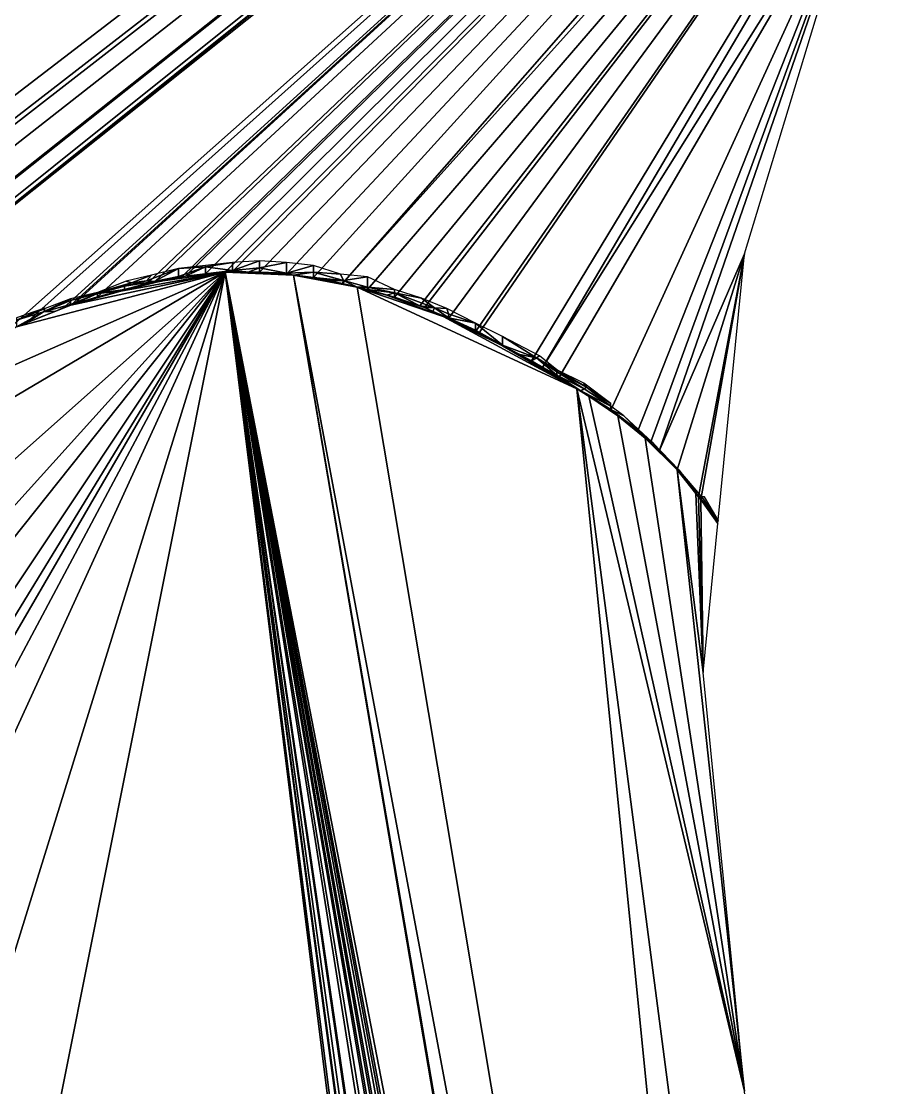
# Model space of a CAD drawing. Extents: x -95 to 96, y -87 to 93.
# Drawn here: x -81.7 to -56.79, y -11.99 to 18.81 of the extents above; entities that cross this region are included whole.
import ezdxf

# ---------------------------------------------------------------- set-up
doc = ezdxf.new("R2010")
doc.units = 0

msp = doc.modelspace()

# ---------------------------------------------------------------- linework, layer by layer
for points in [[(6.974, 84.849, 108), (-91.722, 5.863, 108), (-91.779, 5.637, 108)], [(6.974, 84.849, 108), (-91.779, 5.637, 108), (-34.445, 51.551, 108)], [(6.974, 84.849, 108), (-91.47, 6.66, 108), (-91.722, 5.863, 108)], [(6.974, 84.849, 108), (-91.464, 6.681, 108), (-91.47, 6.66, 108)], [(6.974, 84.849, 108), (-91.452, 6.732, 108), (-91.464, 6.681, 108)], [(6.974, 84.849, 108), (-91.184, 7.95, 108), (-91.452, 6.732, 108)], [(6.974, 84.849, 108), (-91.002, 8.769, 108), (-91.184, 7.95, 108)], [(6.974, 84.849, 108), (-90.965, 8.994, 108), (-91.002, 8.769, 108)], [(6.974, 84.849, 108), (-90.847, 9.812, 108), (-90.965, 8.994, 108)], [(6.974, 84.849, 108), (-89.39, 14.265, 108), (-90.847, 9.812, 108)], [(6.974, 84.849, 108), (-83.128, 18.932, 108), (-89.39, 14.265, 108)], [(-91.779, 5.637, 108), (-43.841, 43.841, 108), (-34.445, 51.551, 108)], [(-91.779, 5.637, 108), (-82.138, 9.862, 108), (-43.841, 43.841, 108)], [(-82.138, 9.862, 108), (-81.558, 10.102, 108), (-43.841, 43.841, 108)], [(-81.558, 10.102, 108), (-80.492, 10.528, 108), (-43.841, 43.841, 108)], [(-80.492, 10.528, 108), (-80.267, 10.611, 108), (-43.841, 43.841, 108)], [(-80.267, 10.611, 108), (-80.18, 10.64, 108), (-43.841, 43.841, 108)], [(-80.18, 10.64, 108), (-79.503, 10.847, 108), (-43.841, 43.841, 108)], [(-79.503, 10.847, 108), (-78.083, 11.217, 108), (-43.841, 43.841, 108)], [(-78.083, 11.217, 108), (-77.885, 11.259, 108), (-43.841, 43.841, 108)], [(-77.885, 11.259, 108), (-77.067, 11.426, 108), (-43.841, 43.841, 108)], [(-77.067, 11.426, 108), (-76.954, 11.445, 108), (-43.841, 43.841, 108)], [(-76.954, 11.445, 108), (-76.381, 11.519, 108), (-43.841, 43.841, 108)], [(-76.381, 11.519, 108), (-75.809, 11.568, 108), (-43.841, 43.841, 108)], [(-75.809, 11.568, 108), (-75.601, 11.58, 108), (-43.841, 43.841, 108)], [(-75.601, 11.58, 108), (-74.82, 11.561, 108), (-43.841, 43.841, 108)], [(-74.82, 11.561, 108), (-74.04, 11.508, 108), (-43.841, 43.841, 108)], [(-74.04, 11.508, 108), (-73.259, 11.411, 108), (-43.841, 43.841, 108)], [(-73.259, 11.411, 108), (-72.427, 11.24, 108), (-43.841, 43.841, 108)], [(-72.427, 11.24, 108), (-51.551, 34.445, 108), (-43.841, 43.841, 108)], [(-72.427, 11.24, 108), (-71.698, 11.058, 108), (-51.551, 34.445, 108)], [(-71.698, 11.058, 108), (-70.918, 10.839, 108), (-51.551, 34.445, 108)], [(-70.918, 10.839, 108), (-70.189, 10.591, 108), (-51.551, 34.445, 108)], [(-70.189, 10.591, 108), (-70.056, 10.542, 108), (-51.551, 34.445, 108)], [(-70.056, 10.542, 108), (-69.357, 10.223, 108), (-51.551, 34.445, 108)], [(-69.357, 10.223, 108), (-68.569, 9.858, 108), (-51.551, 34.445, 108)], [(-68.569, 9.858, 108), (-68.472, 9.809, 108), (-51.551, 34.445, 108)], [(-68.472, 9.809, 108), (-66.966, 9, 108), (-51.551, 34.445, 108)], [(-66.966, 9, 108), (-66.646, 8.812, 108), (-51.551, 34.445, 108)], [(-66.646, 8.812, 108), (-57.281, 23.726, 108), (-51.551, 34.445, 108)], [(-66.646, 8.812, 108), (-66.167, 8.526, 108), (-57.281, 23.726, 108)], [(-66.167, 8.526, 108), (-64.674, 7.581, 108), (-57.281, 23.726, 108)], [(-64.674, 7.581, 108), (-63.894, 6.976, 108), (-57.281, 23.726, 108)], [(-63.894, 6.976, 108), (-63.526, 6.631, 108), (-57.281, 23.726, 108)], [(-63.526, 6.631, 108), (-63.275, 6.392, 108), (-57.281, 23.726, 108)], [(-63.275, 6.392, 108), (-60.809, 12.096, 108), (-57.281, 23.726, 108)], [(-63.275, 6.392, 108), (-62.758, 5.85, 108), (-60.809, 12.096, 108)], [(-62.758, 5.85, 108), (-62.136, 5.078, 108), (-60.809, 12.096, 108)], [(-62.136, 5.078, 108), (-62.073, 4.994, 108), (-60.809, 12.096, 108)], [(-62.073, 4.994, 108), (-61.576, 4.303, 108), (-60.809, 12.096, 108)], [(-77.162, 11.665, 105.451), (-76.381, 11.717, 106.231), (-76.381, 11.757, 105.451)], [(-77.162, 11.441, 107.792), (-76.381, 11.717, 106.231), (-77.162, 11.665, 105.451)], [(-76.381, 11.717, 106.231), (-77.162, 11.441, 107.792), (-76.954, 11.445, 108)], [(-76.381, 11.717, 106.231), (-76.954, 11.445, 108), (-76.381, 11.519, 108)], [(-76.381, 11.717, 106.231), (-75.601, 11.842, 105.451), (-76.381, 11.757, 105.451)], [(-76.381, 11.717, 106.231), (-75.601, 11.609, 107.792), (-75.601, 11.842, 105.451)], [(-75.601, 11.609, 107.792), (-76.381, 11.717, 106.231), (-76.381, 11.519, 108)], [(-75.601, 11.609, 107.792), (-74.82, 11.889, 105.451), (-75.601, 11.842, 105.451)], [(-75.601, 11.609, 107.792), (-74.82, 11.693, 107.011), (-74.82, 11.889, 105.451)], [(-74.82, 11.693, 107.011), (-74.04, 11.842, 105.451), (-74.82, 11.889, 105.451)], [(-74.82, 11.693, 107.011), (-74.04, 11.531, 107.792), (-74.04, 11.842, 105.451)], [(-74.04, 11.531, 107.792), (-73.259, 11.755, 105.451), (-74.04, 11.842, 105.451)], [(-74.04, 11.531, 107.792), (-73.259, 11.564, 107.011), (-73.259, 11.755, 105.451)], [(-73.259, 11.564, 107.011), (-72.479, 11.51, 106.231), (-73.259, 11.755, 105.451)], [(-75.809, 11.568, 108), (-90.621, -1.59, 108), (-91.032, -5.284, 108)], [(-75.809, 11.568, 108), (-91.032, -5.284, 108), (-90.92, -7.418, 108)], [(-75.809, 11.568, 108), (-90.92, -7.418, 108), (-90.207, -10.021, 108)], [(-75.809, 11.568, 108), (-88.479, 4.081, 108), (-90.621, -1.59, 108)], [(-75.809, 11.568, 108), (-90.207, -10.021, 108), (-89.732, -11.183, 108)], [(-75.809, 11.568, 108), (-89.732, -11.183, 108), (-89.434, -11.893, 108)], [(-75.809, 11.568, 108), (-89.434, -11.893, 108), (-88.893, -12.968, 108)], [(-75.809, 11.568, 108), (-88.893, -12.968, 108), (-87.843, -14.728, 108)], [(-75.809, 11.568, 108), (-86.129, 7.031, 108), (-88.479, 4.081, 108)], [(-75.809, 11.568, 108), (-87.843, -14.728, 108), (-84.977, -18.007, 108)], [(-75.809, 11.568, 108), (-81.845, 9.982, 108), (-86.129, 7.031, 108)], [(-75.809, 11.568, 108), (-84.977, -18.007, 108), (-82.065, -19.789, 108)], [(-75.809, 11.568, 108), (-82.065, -19.789, 108), (-71.698, -21.538, 108)], [(-75.809, 11.568, 108), (-80.267, 10.611, 108), (-81.845, 9.982, 108)], [(-75.809, 11.568, 108), (-78.827, 11.012, 108), (-80.267, 10.611, 108)], [(-75.809, 11.568, 108), (-77.677, 11.299, 108), (-78.827, 11.012, 108)], [(-77.942, 11.479, 105.451), (-78.673, 11.3, 105.451), (-78.517, 11.254, 106.231)], [(-77.942, 11.479, 105.451), (-78.517, 11.254, 106.231), (-78.082, 11.314, 107.011)], [(-78.082, 11.314, 107.011), (-77.162, 11.665, 105.451), (-77.942, 11.479, 105.451)], [(-77.865, 11.296, 107.792), (-77.162, 11.665, 105.451), (-78.082, 11.314, 107.011)], [(-77.885, 11.259, 108), (-77.677, 11.299, 108), (-77.067, 11.426, 108)], [(-77.865, 11.296, 107.792), (-77.162, 11.441, 107.792), (-77.162, 11.665, 105.451)], [(-77.067, 11.426, 108), (-77.162, 11.441, 107.792), (-77.865, 11.296, 107.792)], [(-77.067, 11.426, 108), (-77.865, 11.296, 107.792), (-77.677, 11.299, 108)], [(-75.809, 11.568, 108), (-76.954, 11.445, 108), (-77.677, 11.299, 108)], [(-76.954, 11.445, 108), (-77.067, 11.426, 108), (-77.677, 11.299, 108)], [(-76.954, 11.445, 108), (-77.162, 11.441, 107.792), (-77.067, 11.426, 108)], [(-75.809, 11.568, 108), (-76.381, 11.519, 108), (-76.954, 11.445, 108)], [(-75.601, 11.609, 107.792), (-76.381, 11.519, 108), (-75.809, 11.568, 108)], [(-75.601, 11.609, 107.792), (-75.809, 11.568, 108), (-75.601, 11.58, 108)], [(-75.15, 11.566, 108), (-75.601, 11.58, 108), (-75.809, 11.568, 108)], [(-73.84, 11.477, 108), (-75.15, 11.566, 108), (-75.809, 11.568, 108)], [(-59.483, -72.852, 108), (-73.84, 11.477, 108), (-75.809, 11.568, 108)], [(-60.146, -71.39, 108), (-59.483, -72.852, 108), (-75.809, 11.568, 108)], [(-60.499, -70.636, 108), (-60.146, -71.39, 108), (-75.809, 11.568, 108)], [(-60.948, -69.754, 108), (-60.499, -70.636, 108), (-75.809, 11.568, 108)], [(-61.507, -68.666, 108), (-60.948, -69.754, 108), (-75.809, 11.568, 108)], [(-61.775, -68.197, 108), (-61.507, -68.666, 108), (-75.809, 11.568, 108)], [(-62.233, -67.439, 108), (-61.775, -68.197, 108), (-75.809, 11.568, 108)], [(-62.486, -67.033, 108), (-62.233, -67.439, 108), (-75.809, 11.568, 108)], [(-63.192, -65.976, 108), (-62.486, -67.033, 108), (-75.809, 11.568, 108)], [(-63.605, -65.39, 108), (-63.192, -65.976, 108), (-75.809, 11.568, 108)], [(-64.771, -63.925, 108), (-63.605, -65.39, 108), (-75.809, 11.568, 108)], [(-64.883, -63.787, 108), (-64.771, -63.925, 108), (-75.809, 11.568, 108)], [(-65.445, -63.177, 108), (-64.883, -63.787, 108), (-75.809, 11.568, 108)], [(-65.807, -62.811, 108), (-65.445, -63.177, 108), (-75.809, 11.568, 108)], [(-65.889, -62.731, 108), (-65.807, -62.811, 108), (-75.809, 11.568, 108)], [(-66.463, -62.209, 108), (-65.889, -62.731, 108), (-75.809, 11.568, 108)], [(-66.463, -62.209, 108), (-75.809, 11.568, 108), (-71.698, -21.538, 108)], [(-75.15, 11.566, 108), (-74.82, 11.693, 107.011), (-75.601, 11.609, 107.792)], [(-75.15, 11.566, 108), (-75.601, 11.609, 107.792), (-75.601, 11.58, 108)], [(-75.601, 11.58, 108), (-75.15, 11.566, 108), (-74.82, 11.561, 108)], [(-74.82, 11.693, 107.011), (-75.15, 11.566, 108), (-74.82, 11.561, 108)], [(-73.84, 11.477, 108), (-74.82, 11.561, 108), (-75.15, 11.566, 108)], [(-74.04, 11.531, 107.792), (-74.82, 11.693, 107.011), (-74.82, 11.561, 108)], [(-74.82, 11.561, 108), (-74.144, 11.511, 108), (-74.04, 11.508, 108)], [(-73.84, 11.477, 108), (-74.144, 11.511, 108), (-74.82, 11.561, 108)], [(-74.04, 11.531, 107.792), (-74.82, 11.561, 108), (-74.144, 11.511, 108)], [(-74.04, 11.531, 107.792), (-74.144, 11.511, 108), (-74.04, 11.508, 108)], [(-73.84, 11.477, 108), (-74.04, 11.508, 108), (-74.144, 11.511, 108)], [(-73.259, 11.564, 107.011), (-74.04, 11.531, 107.792), (-73.84, 11.477, 108)], [(-74.04, 11.508, 108), (-73.84, 11.477, 108), (-74.04, 11.531, 107.792)], [(-74.04, 11.508, 108), (-73.84, 11.477, 108), (-73.259, 11.411, 108)], [(-73.259, 11.564, 107.011), (-73.84, 11.477, 108), (-73.259, 11.411, 108)], [(-71.997, 11.126, 108), (-73.259, 11.411, 108), (-73.84, 11.477, 108)], [(-57.037, -78.093, 108), (-71.997, 11.126, 108), (-73.84, 11.477, 108)], [(-59.328, -73.186, 108), (-57.037, -78.093, 108), (-73.84, 11.477, 108)], [(-59.483, -72.852, 108), (-59.328, -73.186, 108), (-73.84, 11.477, 108)], [(-73.259, 11.564, 107.011), (-72.392, 11.326, 107.344), (-72.479, 11.51, 106.231)], [(-72.392, 11.326, 107.344), (-73.259, 11.564, 107.011), (-73.259, 11.411, 108)], [(-73.259, 11.411, 108), (-72.844, 11.322, 108), (-72.427, 11.24, 108)], [(-71.997, 11.126, 108), (-72.844, 11.322, 108), (-73.259, 11.411, 108)], [(-72.392, 11.326, 107.344), (-73.259, 11.411, 108), (-72.844, 11.322, 108)], [(-72.479, 11.51, 106.231), (-72.392, 11.326, 107.344), (-71.698, 11.433, 105.451)], [(-72.392, 11.326, 107.344), (-71.698, 11.133, 107.402), (-71.698, 11.433, 105.451)], [(-71.698, 11.133, 107.402), (-70.918, 11.064, 106.231), (-71.698, 11.433, 105.451)], [(-79.503, 10.974, 106.231), (-78.517, 11.254, 106.231), (-78.673, 11.3, 105.451)], [(-79.503, 10.95, 107.011), (-78.517, 11.254, 106.231), (-79.503, 10.974, 106.231)], [(-79.503, 10.95, 107.011), (-78.723, 11.163, 107.011), (-78.517, 11.254, 106.231)], [(-79.503, 10.847, 108), (-78.827, 11.012, 108), (-78.083, 11.217, 108)], [(-79.503, 10.95, 107.011), (-78.723, 11.059, 107.792), (-78.723, 11.163, 107.011)], [(-77.677, 11.299, 108), (-78.083, 11.217, 108), (-78.827, 11.012, 108)], [(-78.083, 11.217, 108), (-78.723, 11.059, 107.792), (-78.827, 11.012, 108)], [(-78.723, 11.163, 107.011), (-78.082, 11.314, 107.011), (-78.517, 11.254, 106.231)], [(-78.723, 11.163, 107.011), (-77.865, 11.296, 107.792), (-78.082, 11.314, 107.011)], [(-78.723, 11.163, 107.011), (-78.723, 11.059, 107.792), (-77.865, 11.296, 107.792)], [(-78.083, 11.217, 108), (-77.865, 11.296, 107.792), (-78.723, 11.059, 107.792)], [(-77.677, 11.299, 108), (-77.885, 11.259, 108), (-78.083, 11.217, 108)], [(-77.865, 11.296, 107.792), (-78.083, 11.217, 108), (-77.885, 11.259, 108)], [(-77.677, 11.299, 108), (-77.865, 11.296, 107.792), (-77.885, 11.259, 108)], [(-72.392, 11.326, 107.344), (-72.844, 11.322, 108), (-72.427, 11.24, 108)], [(-71.997, 11.126, 108), (-72.427, 11.24, 108), (-72.844, 11.322, 108)], [(-71.997, 11.126, 108), (-72.392, 11.326, 107.344), (-72.427, 11.24, 108)], [(-72.427, 11.24, 108), (-71.997, 11.126, 108), (-71.698, 11.058, 108)], [(-71.997, 11.126, 108), (-71.698, 11.133, 107.402), (-72.392, 11.326, 107.344)], [(-71.698, 11.133, 107.402), (-71.997, 11.126, 108), (-71.698, 11.058, 108)], [(-71.138, 10.9, 108), (-71.698, 11.058, 108), (-71.997, 11.126, 108)], [(-69.511, 10.284, 108), (-71.138, 10.9, 108), (-71.997, 11.126, 108)], [(-65.657, 8.193, 108), (-69.511, 10.284, 108), (-71.997, 11.126, 108)], [(-57.037, -78.093, 108), (-65.657, 8.193, 108), (-71.997, 11.126, 108)], [(-71.698, 11.133, 107.402), (-70.918, 10.962, 107.011), (-70.918, 11.064, 106.231)], [(-70.918, 10.962, 107.011), (-71.698, 11.133, 107.402), (-71.698, 11.058, 108)], [(-80.284, 10.79, 106.231), (-81.016, 10.512, 106.231), (-81.064, 10.417, 107.011)], [(-80.284, 10.79, 106.231), (-81.064, 10.417, 107.011), (-80.284, 10.745, 107.011)], [(-80.284, 10.745, 107.011), (-79.503, 10.974, 106.231), (-80.284, 10.79, 106.231)], [(-80.284, 10.745, 107.011), (-79.503, 10.95, 107.011), (-79.503, 10.974, 106.231)], [(-80.284, 10.63, 107.792), (-79.503, 10.95, 107.011), (-80.284, 10.745, 107.011)], [(-79.503, 10.95, 107.011), (-80.284, 10.63, 107.792), (-80.18, 10.64, 108)], [(-78.827, 11.012, 108), (-80.18, 10.64, 108), (-80.267, 10.611, 108)], [(-78.827, 11.012, 108), (-79.503, 10.847, 108), (-80.18, 10.64, 108)], [(-79.503, 10.95, 107.011), (-80.18, 10.64, 108), (-79.503, 10.847, 108)], [(-78.827, 11.012, 108), (-78.723, 11.059, 107.792), (-79.503, 10.95, 107.011)], [(-78.827, 11.012, 108), (-79.503, 10.95, 107.011), (-79.503, 10.847, 108)], [(-71.698, 11.058, 108), (-71.138, 10.9, 108), (-70.918, 10.839, 108)], [(-70.918, 10.962, 107.011), (-71.698, 11.058, 108), (-71.138, 10.9, 108)], [(-70.918, 10.962, 107.011), (-71.138, 10.9, 108), (-70.918, 10.839, 108)], [(-70.056, 10.542, 108), (-70.918, 10.839, 108), (-71.138, 10.9, 108)], [(-69.511, 10.284, 108), (-70.056, 10.542, 108), (-71.138, 10.9, 108)], [(-70.918, 10.962, 107.011), (-70.137, 10.811, 106.231), (-70.918, 11.064, 106.231)], [(-70.918, 10.962, 107.011), (-69.764, 10.533, 107.011), (-70.137, 10.811, 106.231)], [(-69.764, 10.533, 107.011), (-70.918, 10.962, 107.011), (-70.189, 10.591, 108)], [(-70.918, 10.839, 108), (-70.189, 10.591, 108), (-70.918, 10.962, 107.011)], [(-70.056, 10.542, 108), (-70.189, 10.591, 108), (-70.918, 10.839, 108)], [(-69.764, 10.533, 107.011), (-69.405, 10.51, 106.231), (-70.137, 10.811, 106.231)], [(-80.267, 10.611, 108), (-80.7, 10.441, 108), (-81.845, 9.982, 108)], [(-81.845, 10.177, 106.231), (-81.036, 10.521, 105.451), (-81.845, 10.24, 105.451)], [(-81.845, 10.177, 106.231), (-81.016, 10.512, 106.231), (-81.036, 10.521, 105.451)], [(-81.845, 10.177, 106.231), (-81.064, 10.417, 107.011), (-81.016, 10.512, 106.231)], [(-81.558, 10.102, 108), (-80.7, 10.441, 108), (-80.492, 10.528, 108)], [(-80.284, 10.745, 107.011), (-81.064, 10.417, 107.011), (-80.284, 10.63, 107.792)], [(-80.7, 10.441, 108), (-80.284, 10.63, 107.792), (-81.064, 10.417, 107.011)], [(-80.492, 10.528, 108), (-80.284, 10.63, 107.792), (-80.7, 10.441, 108)], [(-80.267, 10.611, 108), (-80.492, 10.528, 108), (-80.7, 10.441, 108)], [(-80.284, 10.63, 107.792), (-80.492, 10.528, 108), (-80.267, 10.611, 108)], [(-80.267, 10.611, 108), (-80.18, 10.64, 108), (-80.284, 10.63, 107.792)], [(-69.764, 10.533, 107.011), (-70.189, 10.591, 108), (-70.056, 10.542, 108)], [(-70.056, 10.542, 108), (-69.812, 10.429, 108), (-69.357, 10.223, 108)], [(-69.511, 10.284, 108), (-69.812, 10.429, 108), (-70.056, 10.542, 108)], [(-69.812, 10.429, 108), (-69.764, 10.533, 107.011), (-70.056, 10.542, 108)], [(-69.812, 10.429, 108), (-69.357, 10.245, 107.792), (-69.764, 10.533, 107.011)], [(-69.357, 10.355, 107.011), (-69.405, 10.51, 106.231), (-69.764, 10.533, 107.011)], [(-69.357, 10.355, 107.011), (-69.764, 10.533, 107.011), (-69.357, 10.245, 107.792)], [(-69.357, 10.355, 107.011), (-68.576, 10.087, 106.231), (-69.405, 10.51, 106.231)], [(-80.7, 10.441, 108), (-81.558, 10.102, 108), (-81.845, 9.982, 108)], [(-81.064, 10.417, 107.011), (-81.845, 10.177, 106.231), (-81.845, 9.982, 108)], [(-81.064, 10.417, 107.011), (-81.845, 9.982, 108), (-81.558, 10.102, 108)], [(-80.7, 10.441, 108), (-81.064, 10.417, 107.011), (-81.558, 10.102, 108)], [(-69.812, 10.429, 108), (-69.511, 10.284, 108), (-69.357, 10.223, 108)], [(-69.511, 10.284, 108), (-69.357, 10.245, 107.792), (-69.812, 10.429, 108)], [(-69.21, 10.154, 108), (-69.357, 10.223, 108), (-69.511, 10.284, 108)], [(-67.796, 9.435, 108), (-69.21, 10.154, 108), (-69.511, 10.284, 108)], [(-65.657, 8.193, 108), (-67.796, 9.435, 108), (-69.511, 10.284, 108)], [(-69.357, 10.245, 107.792), (-69.511, 10.284, 108), (-69.357, 10.223, 108)], [(-69.357, 10.245, 107.792), (-68.576, 10.087, 106.231), (-69.357, 10.355, 107.011)], [(-69.357, 10.245, 107.792), (-68.576, 9.885, 107.792), (-68.576, 10.087, 106.231)], [(-68.576, 9.885, 107.792), (-69.357, 10.245, 107.792), (-69.21, 10.154, 108)], [(-69.357, 10.223, 108), (-69.21, 10.154, 108), (-69.357, 10.245, 107.792)], [(-69.357, 10.223, 108), (-69.21, 10.154, 108), (-68.569, 9.858, 108)], [(-82.138, 9.862, 108), (-81.845, 9.982, 108), (-81.558, 10.102, 108)], [(-67.796, 9.435, 108), (-68.569, 9.858, 108), (-69.21, 10.154, 108)], [(-68.576, 9.885, 107.792), (-69.21, 10.154, 108), (-68.569, 9.858, 108)], [(-67.796, 9.705, 105.959), (-68.576, 10.087, 106.231), (-67.796, 9.454, 107.792)], [(-67.796, 9.454, 107.792), (-68.576, 10.087, 106.231), (-68.576, 9.885, 107.792)], [(-67.796, 9.454, 107.792), (-68.576, 9.885, 107.792), (-68.472, 9.809, 108)], [(-68.569, 9.858, 108), (-68.472, 9.809, 108), (-68.576, 9.885, 107.792)], [(-67.796, 9.435, 108), (-68.472, 9.809, 108), (-68.569, 9.858, 108)], [(-68.472, 9.809, 108), (-67.796, 9.435, 108), (-67.346, 9.199, 108)], [(-68.472, 9.809, 108), (-67.346, 9.199, 108), (-66.966, 9, 108)], [(-67.796, 9.454, 107.792), (-68.472, 9.809, 108), (-67.796, 9.435, 108)], [(-67.796, 9.705, 105.959), (-66.82, 9.091, 106.231), (-66.732, 9.146, 105.451)], [(-67.796, 9.454, 107.792), (-66.82, 9.091, 106.231), (-67.796, 9.705, 105.959)], [(-66.82, 9.091, 106.231), (-67.796, 9.454, 107.792), (-67.346, 9.199, 108)], [(-67.796, 9.435, 108), (-67.346, 9.199, 108), (-67.796, 9.454, 107.792)], [(-66.646, 8.812, 108), (-67.346, 9.199, 108), (-67.796, 9.435, 108)], [(-65.657, 8.193, 108), (-66.646, 8.812, 108), (-67.796, 9.435, 108)], [(-66.646, 8.812, 108), (-66.966, 9, 108), (-67.346, 9.199, 108)], [(-66.82, 9.091, 106.231), (-67.346, 9.199, 108), (-66.966, 9, 108)], [(-66.235, 8.591, 107.792), (-66.82, 9.091, 106.231), (-66.966, 9, 108)], [(-66.235, 8.591, 107.792), (-66.966, 9, 108), (-66.646, 8.812, 108)], [(-66.235, 8.741, 106.231), (-66.732, 9.146, 105.451), (-66.82, 9.091, 106.231)], [(-66.235, 8.741, 106.231), (-66.82, 9.091, 106.231), (-66.235, 8.685, 107.011)], [(-66.235, 8.685, 107.011), (-66.82, 9.091, 106.231), (-66.235, 8.591, 107.792)], [(-65.657, 8.193, 108), (-66.167, 8.526, 108), (-66.646, 8.812, 108)], [(-66.235, 8.591, 107.792), (-66.646, 8.812, 108), (-66.167, 8.526, 108)], [(-66.235, 8.741, 106.231), (-65.376, 8.24, 106.231), (-65.454, 8.36, 105.451)], [(-66.235, 8.685, 107.011), (-65.376, 8.24, 106.231), (-66.235, 8.741, 106.231)], [(-66.235, 8.685, 107.011), (-65.446, 8.197, 107.011), (-65.376, 8.24, 106.231)], [(-66.235, 8.685, 107.011), (-66.235, 8.591, 107.792), (-65.446, 8.197, 107.011)], [(-65.446, 8.197, 107.011), (-66.235, 8.591, 107.792), (-65.54, 8.137, 107.792)], [(-65.54, 8.137, 107.792), (-66.235, 8.591, 107.792), (-66.167, 8.526, 108)], [(-66.167, 8.526, 108), (-65.657, 8.193, 108), (-65.529, 8.119, 108)], [(-66.167, 8.526, 108), (-65.529, 8.119, 108), (-64.674, 7.581, 108)], [(-65.54, 8.137, 107.792), (-66.167, 8.526, 108), (-65.657, 8.193, 108)], [(-64.674, 7.772, 106.231), (-65.454, 8.36, 105.451), (-65.376, 8.24, 106.231)], [(-65.31, 7.979, 108), (-65.529, 8.119, 108), (-65.657, 8.193, 108)], [(-60.809, -12.096, 108), (-65.31, 7.979, 108), (-65.657, 8.193, 108)], [(-53.836, -82.172, 108), (-60.809, -12.096, 108), (-65.657, 8.193, 108)], [(-57.037, -78.093, 108), (-53.836, -82.172, 108), (-65.657, 8.193, 108)], [(-65.54, 8.137, 107.792), (-65.657, 8.193, 108), (-65.529, 8.119, 108)], [(-65.54, 8.137, 107.792), (-64.674, 7.695, 107.011), (-65.446, 8.197, 107.011)], [(-65.54, 8.137, 107.792), (-64.674, 7.594, 107.792), (-64.674, 7.695, 107.011)], [(-64.674, 7.594, 107.792), (-65.54, 8.137, 107.792), (-65.31, 7.979, 108)], [(-65.529, 8.119, 108), (-65.31, 7.979, 108), (-65.54, 8.137, 107.792)], [(-65.529, 8.119, 108), (-65.31, 7.979, 108), (-64.674, 7.581, 108)], [(-64.674, 7.695, 107.011), (-65.376, 8.24, 106.231), (-65.446, 8.197, 107.011)], [(-64.674, 7.772, 106.231), (-65.376, 8.24, 106.231), (-64.674, 7.695, 107.011)], [(-64.466, 7.409, 108), (-64.674, 7.581, 108), (-65.31, 7.979, 108)], [(-60.809, -12.096, 108), (-64.466, 7.409, 108), (-65.31, 7.979, 108)], [(-64.674, 7.594, 107.792), (-65.31, 7.979, 108), (-64.674, 7.581, 108)], [(-64.674, 7.594, 107.792), (-64.299, 7.411, 107.011), (-64.674, 7.695, 107.011)], [(-63.894, 7.003, 107.792), (-64.299, 7.411, 107.011), (-64.674, 7.594, 107.792)], [(-63.894, 7.003, 107.792), (-64.674, 7.594, 107.792), (-64.466, 7.409, 108)], [(-64.674, 7.581, 108), (-64.466, 7.409, 108), (-64.674, 7.594, 107.792)], [(-64.674, 7.581, 108), (-64.466, 7.409, 108), (-63.894, 6.976, 108)], [(-63.68, 6.769, 108), (-63.894, 6.976, 108), (-64.466, 7.409, 108)], [(-60.809, -12.096, 108), (-63.68, 6.769, 108), (-64.466, 7.409, 108)], [(-63.894, 7.003, 107.792), (-64.466, 7.409, 108), (-63.894, 6.976, 108)], [(-63.894, 7.003, 107.792), (-63.457, 6.631, 107.402), (-64.299, 7.411, 107.011)], [(-63.457, 6.631, 107.402), (-63.894, 7.003, 107.792), (-63.894, 6.976, 108)], [(-63.894, 6.976, 108), (-63.68, 6.769, 108), (-63.526, 6.631, 108)], [(-63.457, 6.631, 107.402), (-63.894, 6.976, 108), (-63.68, 6.769, 108)], [(-62.758, 5.85, 108), (-63.526, 6.631, 108), (-63.68, 6.769, 108)], [(-60.809, -12.096, 108), (-62.758, 5.85, 108), (-63.68, 6.769, 108)], [(-63.457, 6.631, 107.402), (-63.68, 6.769, 108), (-63.526, 6.631, 108)], [(-62.758, 5.85, 108), (-63.275, 6.392, 108), (-63.526, 6.631, 108)], [(-63.457, 6.631, 107.402), (-63.526, 6.631, 108), (-63.275, 6.392, 108)], [(-62.758, 5.85, 108), (-62.71, 5.85, 107.402), (-63.457, 6.631, 107.402)], [(-62.758, 5.85, 108), (-63.457, 6.631, 107.402), (-63.275, 6.392, 108)], [(-62.758, 5.85, 108), (-62.219, 5.174, 108), (-62.136, 5.078, 108)], [(-62, 0, 108), (-62.219, 5.174, 108), (-62.758, 5.85, 108)], [(-60.809, -12.096, 108), (-62, 0, 108), (-62.758, 5.85, 108)], [(-62.219, 5.174, 108), (-62.71, 5.85, 107.402), (-62.758, 5.85, 108)], [(-62.045, 5.07, 107.011), (-62.71, 5.85, 107.402), (-62.12, 5.07, 107.792)], [(-62.219, 5.174, 108), (-62.12, 5.07, 107.792), (-62.71, 5.85, 107.402)], [(-62, 0, 108), (-62.136, 5.078, 108), (-62.219, 5.174, 108)], [(-62.136, 5.078, 108), (-62.12, 5.07, 107.792), (-62.219, 5.174, 108)], [(-62, 0, 108), (-62.073, 4.994, 108), (-62.136, 5.078, 108)], [(-62.12, 5.07, 107.792), (-62.136, 5.078, 108), (-62.073, 4.994, 108)], [(-61.568, 4.387, 106.293), (-62.045, 5.07, 107.011), (-62.12, 5.07, 107.792)], [(-61.568, 4.387, 106.293), (-62.12, 5.07, 107.792), (-61.569, 4.38, 106.341)], [(-61.576, 4.303, 108), (-61.569, 4.38, 106.341), (-62.12, 5.07, 107.792)], [(-61.576, 4.303, 108), (-62.12, 5.07, 107.792), (-62.073, 4.994, 108)], [(-62, 0, 108), (-61.576, 4.303, 108), (-62.073, 4.994, 108)], [(-61.567, 4.396, 106.159), (-61.965, 5.07, 105.451), (-62.045, 5.07, 107.011)], [(-61.567, 4.396, 106.159), (-62.045, 5.07, 107.011), (-61.568, 4.387, 106.293)]]:
    msp.add_3dface(points)

doc.saveas('drawing.dxf')
